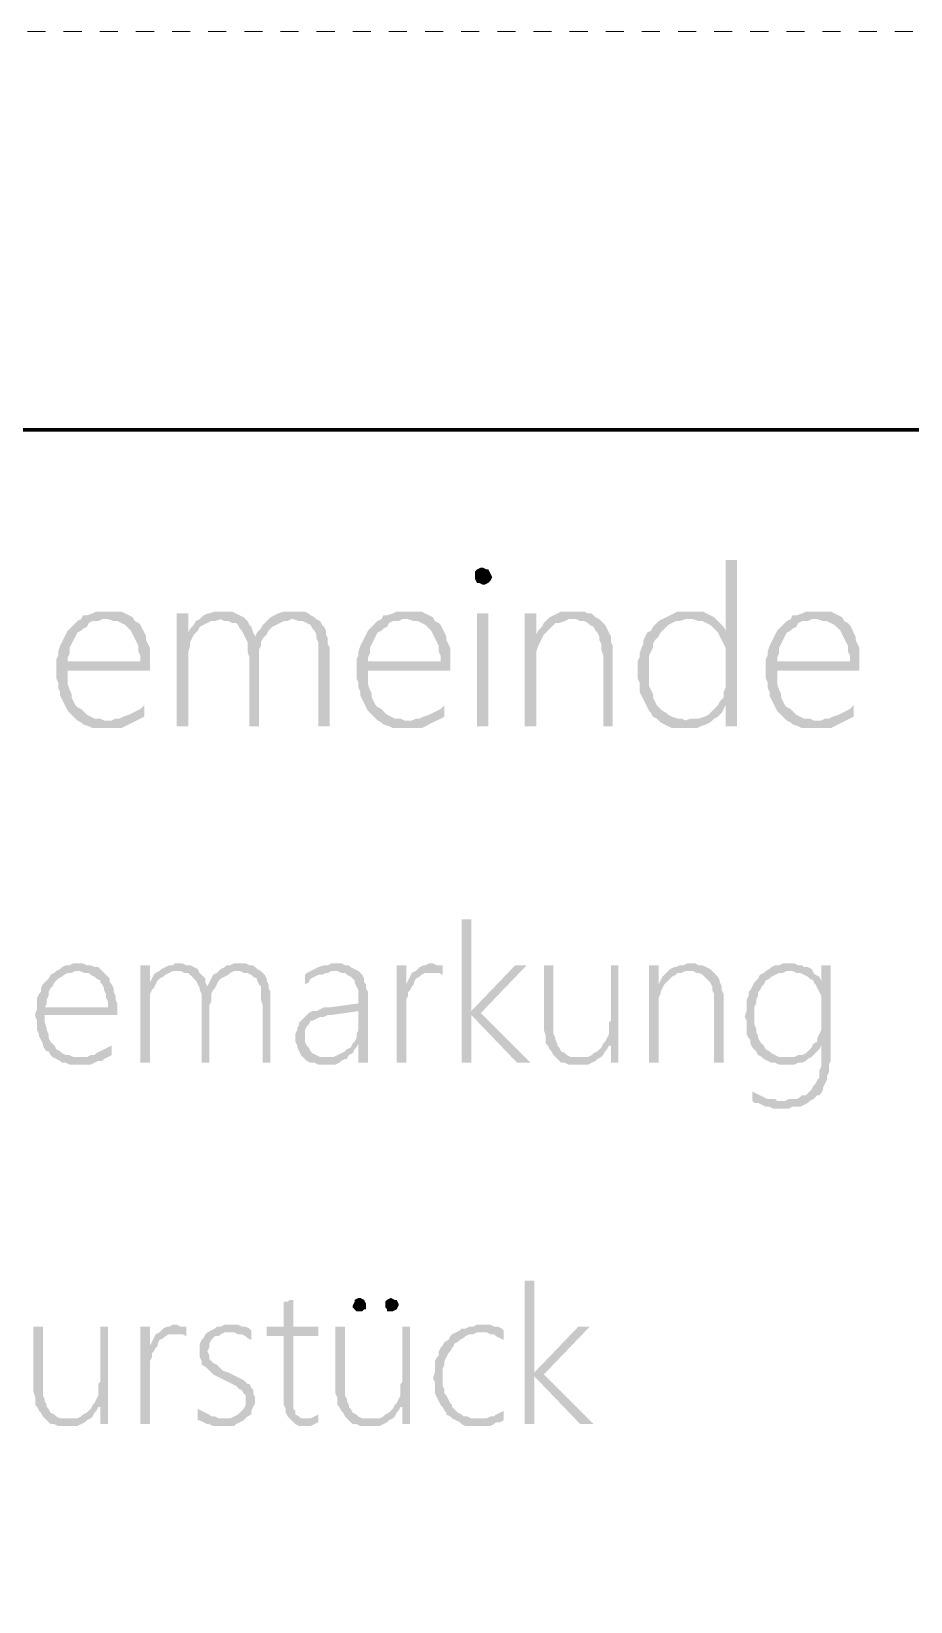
# Model space of a CAD drawing. Header units: metres. Extents: x -47 to 309, y -25 to 105.
# Drawn here: x -40.53 to -35.67, y 96.35 to 105.04 of the extents above; entities that cross this region are included whole.
import ezdxf

# ---------------------------------------------------------------- set-up
doc = ezdxf.new("R2010")
doc.units = ezdxf.units.M
doc.linetypes.add('AUSGEZOGEN', pattern=[0])
doc.linetypes.add('PUNKT2_S9', pattern=[0.001, 0, -0.001])
doc.layers.add('XR$1$STANDARD_1', color=7, linetype='AUSGEZOGEN', lineweight=25)

msp = doc.modelspace()

# ---------------------------------------------------------------- hatches: boundary and pattern name
at = {"layer": 'XR$1$STANDARD_1', "linetype": 'AUSGEZOGEN', "lineweight": 140, "transparency": 33554687}
h = msp.add_hatch(color=7, dxfattribs=at)
h.set_gradient(color2=(0, 0, 0), one_color=1)
h.paths.add_polyline_path([(-38.0368, 102.0722), (-38.0474, 102.0722), (-38.0686, 102.0616), (-38.0792, 102.051), (-38.0792, 102.0087), (-38.0686, 101.9875), (-38.058, 101.9875), (-38.0368, 101.9769), (-38.0263, 101.9769), (-38.0051, 101.9875), (-37.9945, 101.9981), (-37.9839, 102.0193), (-37.9945, 102.0404), (-38.0051, 102.0616), (-38.0157, 102.0616)], flags=0)
h = msp.add_hatch(color=7, dxfattribs=at)
h.set_gradient(color2=(0, 0, 0), one_color=1)
h.paths.add_polyline_path([(-36.6293, 102.1145), (-36.6928, 102.1145), (-36.6928, 101.723), (-36.7351, 101.7124), (-36.7246, 101.6912), (-36.714, 101.67), (-36.7034, 101.6489), (-36.6928, 101.6277), (-36.6928, 101.4055), (-36.7034, 101.3843), (-36.7034, 101.3526), (-36.7246, 101.3314), (-36.7351, 101.3102), (-36.6928, 101.3102), (-36.6928, 101.1938), (-36.6293, 101.1938)], flags=0)
h = msp.add_hatch(color=7, dxfattribs=at)
h.set_gradient(color2=(0, 0, 0), one_color=1)
h.paths.add_polyline_path([(-40.2593, 101.7865), (-40.2804, 101.7759), (-40.3016, 101.7547), (-40.3122, 101.7441), (-40.3228, 101.7335), (-40.3333, 101.723), (-40.3439, 101.7018), (-40.3545, 101.6806), (-40.3651, 101.6595), (-40.3757, 101.6383), (-40.3862, 101.6065), (-40.3862, 101.5854), (-40.3968, 101.5642), (-40.3968, 101.4584), (-40.3862, 101.4372), (-40.3862, 101.4055), (-40.3757, 101.3843), (-40.3757, 101.3631), (-40.3651, 101.342), (-40.3545, 101.3208), (-40.3439, 101.2996), (-40.3333, 101.2785), (-40.3228, 101.2679), (-40.3016, 101.2467), (-40.2804, 101.2256), (-40.1111, 101.2256), (-40.1323, 101.2256), (-40.1534, 101.2361), (-40.1852, 101.2361), (-40.2063, 101.2467), (-40.2275, 101.2573), (-40.2381, 101.2679), (-40.2593, 101.2891), (-40.2804, 101.2996), (-40.291, 101.3102), (-40.3016, 101.3314), (-40.3122, 101.3526), (-40.3122, 101.3737), (-40.3228, 101.3949), (-40.3333, 101.4266), (-40.3333, 101.5007), (-39.8783, 101.5007), (-39.8783, 101.543), (-40.3333, 101.5536), (-40.3333, 101.5748), (-40.3228, 101.596), (-40.3228, 101.6277), (-40.3122, 101.6489), (-40.3016, 101.67), (-40.291, 101.6912), (-40.2804, 101.7124), (-40.2593, 101.723), (-40.2487, 101.7335), (-40.2275, 101.7441), (-40.2169, 101.7653), (-40.1958, 101.7759), (-40.164, 101.7759), (-40.1428, 101.7865), (-40.1217, 101.7865)], flags=0)
h = msp.add_hatch(color=7, dxfattribs=at)
h.set_gradient(color2=(0, 0, 0), one_color=1)
h.paths.add_polyline_path([(-40.1111, 101.8288), (-40.1746, 101.8288), (-40.1958, 101.8182), (-40.2275, 101.8076), (-40.2487, 101.8076), (-40.2593, 101.7865), (-40.1111, 101.7865), (-40.0793, 101.7759), (-40.0582, 101.7759), (-40.037, 101.7653), (-40.0158, 101.7547), (-40.0053, 101.7441), (-39.9841, 101.723), (-39.9735, 101.7018), (-39.9629, 101.6806), (-39.9523, 101.6595), (-39.9418, 101.6383), (-39.9418, 101.6065), (-39.9312, 101.5854), (-39.9312, 101.5536), (-40.3333, 101.5536), (-39.8783, 101.543), (-39.8783, 101.6277), (-39.8889, 101.6489), (-39.8994, 101.67), (-39.8994, 101.6912), (-39.91, 101.7124), (-39.9206, 101.7335), (-39.9312, 101.7547), (-39.9418, 101.7653), (-39.9629, 101.7759), (-39.9735, 101.797), (-39.9947, 101.8076), (-40.0158, 101.8182), (-40.037, 101.8288), (-40.0899, 101.8288)], flags=0)
h = msp.add_hatch(color=7, dxfattribs=at)
h.set_gradient(color2=(0, 0, 0), one_color=1)
h.paths.add_polyline_path([(-39.6666, 101.8182), (-39.7301, 101.8182), (-39.7301, 101.1938), (-39.6666, 101.1938), (-39.6666, 101.6065), (-39.656, 101.6383), (-39.656, 101.6595), (-39.6454, 101.6806), (-39.6349, 101.7018), (-39.6666, 101.7124)], flags=0)
h = msp.add_hatch(color=7, dxfattribs=at)
h.set_gradient(color2=(0, 0, 0), one_color=1)
h.paths.add_polyline_path([(-39.6031, 101.7865), (-39.6243, 101.7759), (-39.6349, 101.7547), (-39.656, 101.7335), (-39.6666, 101.7124), (-39.6349, 101.7018), (-39.6137, 101.723), (-39.6031, 101.7441), (-39.5819, 101.7547), (-39.5608, 101.7653), (-39.5396, 101.7759), (-39.5185, 101.7759), (-39.4867, 101.7865)], flags=0)
h = msp.add_hatch(color=7, dxfattribs=at)
h.set_gradient(color2=(0, 0, 0), one_color=1)
h.paths.add_polyline_path([(-39.4761, 101.8288), (-39.5185, 101.8288), (-39.5502, 101.8182), (-39.5608, 101.8182), (-39.5819, 101.8076), (-39.6031, 101.7865), (-39.4867, 101.7865), (-39.4655, 101.7759), (-39.4444, 101.7759), (-39.4232, 101.7653), (-39.402, 101.7653), (-39.3915, 101.7547), (-39.3809, 101.7335), (-39.3703, 101.723), (-39.3597, 101.7018), (-39.3491, 101.6806), (-39.2962, 101.6912), (-39.3068, 101.7124), (-39.3174, 101.7441), (-39.328, 101.7547), (-39.3385, 101.7759), (-39.3597, 101.797), (-39.3809, 101.8076), (-39.402, 101.8182), (-39.4232, 101.8288), (-39.455, 101.8288)], flags=0)
h = msp.add_hatch(color=7, dxfattribs=at)
h.set_gradient(color2=(0, 0, 0), one_color=1)
h.paths.add_polyline_path([(-39.0951, 101.8288), (-39.1375, 101.8288), (-39.1692, 101.8182), (-39.1904, 101.8076), (-39.2115, 101.797), (-39.2221, 101.7865), (-39.2327, 101.7759), (-39.2539, 101.7547), (-39.2645, 101.7335), (-39.2856, 101.7124), (-39.2962, 101.6912), (-39.3491, 101.6806), (-39.3385, 101.6595), (-39.3385, 101.6065), (-39.328, 101.5748), (-39.328, 101.1938), (-39.275, 101.1938), (-39.275, 101.6171), (-39.2645, 101.6383), (-39.2645, 101.6595), (-39.2539, 101.6806), (-39.2327, 101.7018), (-39.2221, 101.723), (-39.201, 101.7441), (-39.1798, 101.7547), (-39.1586, 101.7653), (-39.1375, 101.7759), (-39.1163, 101.7759), (-39.0951, 101.7865), (-38.9576, 101.7865), (-38.9681, 101.797), (-38.9893, 101.8076), (-38.9999, 101.8182), (-39.0211, 101.8288), (-39.0634, 101.8288)], flags=0)
h = msp.add_hatch(color=7, dxfattribs=at)
h.set_gradient(color2=(0, 0, 0), one_color=1)
h.paths.add_polyline_path([(-38.9576, 101.7865), (-39.0951, 101.7865), (-39.0846, 101.7865), (-39.0528, 101.7759), (-39.0316, 101.7759), (-39.0105, 101.7653), (-38.9893, 101.7547), (-38.9787, 101.7335), (-38.9681, 101.723), (-38.9576, 101.7018), (-38.9576, 101.6806), (-38.947, 101.6595), (-38.947, 101.1938), (-38.8835, 101.1938), (-38.8835, 101.6277), (-38.8941, 101.6489), (-38.8941, 101.6806), (-38.9046, 101.7018), (-38.9046, 101.723), (-38.9152, 101.7441), (-38.9258, 101.7547), (-38.9364, 101.7759)], flags=0)
h = msp.add_hatch(color=7, dxfattribs=at)
h.set_gradient(color2=(0, 0, 0), one_color=1)
h.paths.add_polyline_path([(-38.5977, 101.7865), (-38.6189, 101.7759), (-38.6401, 101.7547), (-38.6507, 101.7441), (-38.6612, 101.7335), (-38.6718, 101.723), (-38.6824, 101.7018), (-38.693, 101.6806), (-38.7036, 101.6595), (-38.7141, 101.6383), (-38.7247, 101.6065), (-38.7247, 101.5854), (-38.7353, 101.5642), (-38.7353, 101.4584), (-38.7247, 101.4372), (-38.7247, 101.4055), (-38.7141, 101.3843), (-38.7141, 101.3631), (-38.7036, 101.342), (-38.693, 101.3208), (-38.6824, 101.2996), (-38.6718, 101.2785), (-38.6612, 101.2679), (-38.6401, 101.2467), (-38.6189, 101.2256), (-38.4496, 101.2256), (-38.4707, 101.2256), (-38.4919, 101.2361), (-38.5237, 101.2361), (-38.5448, 101.2467), (-38.566, 101.2573), (-38.5766, 101.2679), (-38.5977, 101.2891), (-38.6189, 101.2996), (-38.6295, 101.3102), (-38.6401, 101.3314), (-38.6507, 101.3526), (-38.6507, 101.3737), (-38.6612, 101.3949), (-38.6718, 101.4266), (-38.6718, 101.5007), (-38.2168, 101.5007), (-38.2168, 101.543), (-38.6718, 101.5536), (-38.6718, 101.5748), (-38.6612, 101.596), (-38.6612, 101.6277), (-38.6507, 101.6489), (-38.6401, 101.67), (-38.6295, 101.6912), (-38.6189, 101.7124), (-38.5977, 101.723), (-38.5872, 101.7335), (-38.566, 101.7441), (-38.5554, 101.7653), (-38.5342, 101.7759), (-38.5025, 101.7759), (-38.4813, 101.7865), (-38.4602, 101.7865)], flags=0)
h = msp.add_hatch(color=7, dxfattribs=at)
h.set_gradient(color2=(0, 0, 0), one_color=1)
h.paths.add_polyline_path([(-38.4496, 101.8288), (-38.5131, 101.8288), (-38.5342, 101.8182), (-38.566, 101.8076), (-38.5872, 101.8076), (-38.5977, 101.7865), (-38.4496, 101.7865), (-38.4178, 101.7759), (-38.3967, 101.7759), (-38.3755, 101.7653), (-38.3543, 101.7547), (-38.3437, 101.7441), (-38.3226, 101.723), (-38.312, 101.7018), (-38.3014, 101.6806), (-38.2908, 101.6595), (-38.2802, 101.6383), (-38.2802, 101.6065), (-38.2697, 101.5854), (-38.2697, 101.5536), (-38.6718, 101.5536), (-38.2168, 101.543), (-38.2168, 101.6277), (-38.2273, 101.6489), (-38.2379, 101.67), (-38.2379, 101.6912), (-38.2485, 101.7124), (-38.2591, 101.7335), (-38.2697, 101.7547), (-38.2802, 101.7653), (-38.3014, 101.7759), (-38.312, 101.797), (-38.3332, 101.8076), (-38.3543, 101.8182), (-38.3755, 101.8288), (-38.4284, 101.8288)], flags=0)
h = msp.add_hatch(color=7, dxfattribs=at)
h.set_gradient(color2=(0, 0, 0), one_color=1)
h.paths.add_polyline_path([(-38.0686, 101.1938), (-38.0051, 101.1938), (-38.0051, 101.8182), (-38.0686, 101.8182)], flags=0)
h = msp.add_hatch(color=7, dxfattribs=at)
h.set_gradient(color2=(0, 0, 0), one_color=1)
h.paths.add_polyline_path([(-37.7405, 101.8182), (-37.804, 101.8182), (-37.804, 101.1938), (-37.7405, 101.1938), (-37.7405, 101.6065), (-37.7299, 101.6383), (-37.7194, 101.6595), (-37.7088, 101.6806), (-37.6982, 101.7018), (-37.7405, 101.7018)], flags=0)
h = msp.add_hatch(color=7, dxfattribs=at)
h.set_gradient(color2=(0, 0, 0), one_color=1)
h.paths.add_polyline_path([(-37.5289, 101.8288), (-37.6029, 101.8288), (-37.6241, 101.8182), (-37.6453, 101.8076), (-37.6664, 101.797), (-37.677, 101.7865), (-37.6982, 101.7653), (-37.7088, 101.7441), (-37.7299, 101.723), (-37.7405, 101.7018), (-37.6982, 101.7018), (-37.6876, 101.7124), (-37.6664, 101.7335), (-37.6559, 101.7441), (-37.6347, 101.7653), (-37.6135, 101.7653), (-37.5818, 101.7759), (-37.5606, 101.7865), (-37.3913, 101.7865), (-37.4124, 101.797), (-37.4336, 101.8182), (-37.4548, 101.8182), (-37.4759, 101.8288), (-37.4971, 101.8288)], flags=0)
h = msp.add_hatch(color=7, dxfattribs=at)
h.set_gradient(color2=(0, 0, 0), one_color=1)
h.paths.add_polyline_path([(-37.3913, 101.7865), (-37.5394, 101.7865), (-37.5183, 101.7865), (-37.4971, 101.7759), (-37.4759, 101.7759), (-37.4548, 101.7653), (-37.4442, 101.7547), (-37.423, 101.7441), (-37.4124, 101.723), (-37.4019, 101.7124), (-37.3913, 101.6912), (-37.3913, 101.67), (-37.3807, 101.6489), (-37.3807, 101.6171), (-37.3701, 101.5854), (-37.3701, 101.1938), (-37.3172, 101.1938), (-37.3172, 101.6383), (-37.3278, 101.6595), (-37.3278, 101.6912), (-37.3384, 101.7124), (-37.349, 101.7335), (-37.3595, 101.7547), (-37.3701, 101.7653), (-37.3807, 101.7759)], flags=0)
h = msp.add_hatch(color=7, dxfattribs=at)
h.set_gradient(color2=(0, 0, 0), one_color=1)
h.paths.add_polyline_path([(-37.042, 101.7865), (-37.0632, 101.7759), (-37.0844, 101.7547), (-37.095, 101.7441), (-37.1055, 101.723), (-37.1267, 101.7124), (-37.1373, 101.6912), (-37.1479, 101.67), (-37.1479, 101.6489), (-37.1585, 101.6277), (-37.169, 101.596), (-37.169, 101.5748), (-37.1796, 101.5536), (-37.1796, 101.4584), (-37.169, 101.4372), (-37.169, 101.3843), (-37.1585, 101.3631), (-37.1479, 101.342), (-37.1373, 101.3208), (-37.1267, 101.2996), (-37.1161, 101.2785), (-37.1055, 101.2679), (-37.095, 101.2467), (-37.0738, 101.2361), (-37.0526, 101.215), (-36.9151, 101.2256), (-36.9362, 101.2361), (-36.9574, 101.2361), (-36.9891, 101.2467), (-37.0103, 101.2573), (-37.0209, 101.2679), (-37.042, 101.2785), (-37.0632, 101.2996), (-37.0738, 101.3102), (-37.0844, 101.3314), (-37.095, 101.3526), (-37.095, 101.3737), (-37.1055, 101.3949), (-37.1161, 101.4161), (-37.1161, 101.5854), (-37.1055, 101.6065), (-37.095, 101.6277), (-37.095, 101.6489), (-37.0844, 101.67), (-37.0632, 101.6912), (-37.0526, 101.7124), (-37.042, 101.723), (-37.0315, 101.7335), (-37.0103, 101.7547), (-36.9891, 101.7653), (-36.968, 101.7759), (-36.9468, 101.7759), (-36.9151, 101.7865), (-36.8939, 101.7865)], flags=0)
h = msp.add_hatch(color=7, dxfattribs=at)
h.set_gradient(color2=(0, 0, 0), one_color=1)
h.paths.add_polyline_path([(-36.8939, 101.8288), (-36.9574, 101.8288), (-36.9785, 101.8182), (-36.9997, 101.8076), (-37.0209, 101.797), (-37.042, 101.7865), (-36.8727, 101.7865), (-36.841, 101.7759), (-36.8198, 101.7759), (-36.7986, 101.7653), (-36.7775, 101.7547), (-36.7563, 101.7335), (-36.7457, 101.723), (-36.7351, 101.7124), (-36.6928, 101.723), (-36.7034, 101.7441), (-36.7246, 101.7653), (-36.7351, 101.7759), (-36.7563, 101.797), (-36.7775, 101.8076), (-36.7986, 101.8182), (-36.8198, 101.8288), (-36.8621, 101.8288)], flags=0)
h = msp.add_hatch(color=7, dxfattribs=at)
h.set_gradient(color2=(0, 0, 0), one_color=1)
h.paths.add_polyline_path([(-36.333, 101.7865), (-36.3542, 101.7759), (-36.3753, 101.7547), (-36.3859, 101.7441), (-36.3965, 101.7335), (-36.4071, 101.723), (-36.4177, 101.7018), (-36.4282, 101.6806), (-36.4388, 101.6595), (-36.4494, 101.6383), (-36.46, 101.6065), (-36.46, 101.5854), (-36.4706, 101.5642), (-36.4706, 101.4584), (-36.46, 101.4372), (-36.46, 101.4055), (-36.4494, 101.3843), (-36.4494, 101.3631), (-36.4388, 101.342), (-36.4282, 101.3208), (-36.4177, 101.2996), (-36.4071, 101.2785), (-36.3965, 101.2679), (-36.3753, 101.2467), (-36.3542, 101.2256), (-36.1848, 101.2256), (-36.206, 101.2256), (-36.2272, 101.2361), (-36.2589, 101.2361), (-36.2801, 101.2467), (-36.3012, 101.2573), (-36.3118, 101.2679), (-36.333, 101.2891), (-36.3542, 101.2996), (-36.3647, 101.3102), (-36.3753, 101.3314), (-36.3859, 101.3526), (-36.3859, 101.3737), (-36.3965, 101.3949), (-36.4071, 101.4266), (-36.4071, 101.5007), (-35.952, 101.5007), (-35.952, 101.543), (-36.4071, 101.5536), (-36.4071, 101.5748), (-36.3965, 101.596), (-36.3965, 101.6277), (-36.3859, 101.6489), (-36.3753, 101.67), (-36.3647, 101.6912), (-36.3542, 101.7124), (-36.333, 101.723), (-36.3224, 101.7335), (-36.3012, 101.7441), (-36.2907, 101.7653), (-36.2695, 101.7759), (-36.2377, 101.7759), (-36.2166, 101.7865), (-36.1954, 101.7865)], flags=0)
h = msp.add_hatch(color=7, dxfattribs=at)
h.set_gradient(color2=(0, 0, 0), one_color=1)
h.paths.add_polyline_path([(-36.1848, 101.8288), (-36.2483, 101.8288), (-36.2695, 101.8182), (-36.3012, 101.8076), (-36.3224, 101.8076), (-36.333, 101.7865), (-36.1848, 101.7865), (-36.1531, 101.7759), (-36.1319, 101.7759), (-36.1107, 101.7653), (-36.0896, 101.7547), (-36.079, 101.7441), (-36.0578, 101.723), (-36.0473, 101.7018), (-36.0367, 101.6806), (-36.0261, 101.6595), (-36.0155, 101.6383), (-36.0155, 101.6065), (-36.0049, 101.5854), (-36.0049, 101.5536), (-36.4071, 101.5536), (-35.952, 101.543), (-35.952, 101.6277), (-35.9626, 101.6489), (-35.9732, 101.67), (-35.9732, 101.6912), (-35.9838, 101.7124), (-35.9943, 101.7335), (-36.0049, 101.7547), (-36.0155, 101.7653), (-36.0367, 101.7759), (-36.0473, 101.797), (-36.0684, 101.8076), (-36.0896, 101.8182), (-36.1107, 101.8288), (-36.1637, 101.8288)], flags=0)
h = msp.add_hatch(color=7, dxfattribs=at)
h.set_gradient(color2=(0, 0, 0), one_color=1)
h.paths.add_polyline_path([(-39.91, 101.3102), (-39.9312, 101.2891), (-39.9523, 101.2785), (-39.9735, 101.2679), (-39.9947, 101.2573), (-40.0264, 101.2467), (-40.0476, 101.2361), (-40.0688, 101.2361), (-40.0899, 101.2256), (-40.2804, 101.2256), (-40.2593, 101.215), (-40.2487, 101.2044), (-40.2169, 101.1938), (-40.1958, 101.1832), (-40.037, 101.1832), (-40.0158, 101.1938), (-39.9947, 101.2044), (-39.9735, 101.215), (-39.9523, 101.2256), (-39.9312, 101.2361), (-39.91, 101.2467)], flags=0)
h = msp.add_hatch(color=7, dxfattribs=at)
h.set_gradient(color2=(0, 0, 0), one_color=1)
h.paths.add_polyline_path([(-38.2485, 101.3102), (-38.2697, 101.2891), (-38.2908, 101.2785), (-38.312, 101.2679), (-38.3332, 101.2573), (-38.3649, 101.2467), (-38.3861, 101.2361), (-38.4072, 101.2361), (-38.4284, 101.2256), (-38.6189, 101.2256), (-38.5977, 101.215), (-38.5872, 101.2044), (-38.5554, 101.1938), (-38.5342, 101.1832), (-38.3755, 101.1832), (-38.3543, 101.1938), (-38.3332, 101.2044), (-38.312, 101.215), (-38.2908, 101.2256), (-38.2697, 101.2361), (-38.2485, 101.2467)], flags=0)
h = msp.add_hatch(color=7, dxfattribs=at)
h.set_gradient(color2=(0, 0, 0), one_color=1)
h.paths.add_polyline_path([(-36.7351, 101.3102), (-36.7457, 101.2996), (-36.7563, 101.2891), (-36.7775, 101.2679), (-36.7881, 101.2573), (-36.8092, 101.2467), (-36.841, 101.2361), (-36.8833, 101.2361), (-36.9151, 101.2256), (-37.0526, 101.215), (-37.0315, 101.2044), (-37.0103, 101.1938), (-36.9891, 101.1832), (-36.8516, 101.1832), (-36.8304, 101.1938), (-36.7986, 101.2044), (-36.7775, 101.215), (-36.7563, 101.2361), (-36.7351, 101.2467), (-36.714, 101.2679), (-36.7034, 101.2891), (-36.6928, 101.3102)], flags=0)
h = msp.add_hatch(color=7, dxfattribs=at)
h.set_gradient(color2=(0, 0, 0), one_color=1)
h.paths.add_polyline_path([(-35.9838, 101.3102), (-36.0049, 101.2891), (-36.0261, 101.2785), (-36.0473, 101.2679), (-36.0684, 101.2573), (-36.1002, 101.2467), (-36.1213, 101.2361), (-36.1425, 101.2361), (-36.1637, 101.2256), (-36.3542, 101.2256), (-36.333, 101.215), (-36.3224, 101.2044), (-36.2907, 101.1938), (-36.2695, 101.1832), (-36.1107, 101.1832), (-36.0896, 101.1938), (-36.0684, 101.2044), (-36.0473, 101.215), (-36.0261, 101.2256), (-36.0049, 101.2361), (-35.9838, 101.2467)], flags=0)
h = msp.add_hatch(color=7, dxfattribs=at)
h.set_gradient(color2=(0, 0, 0), one_color=1)
h.paths.add_polyline_path([(-38.1003, 100.1249), (-38.1533, 100.1249), (-38.1533, 99.3312), (-38.1003, 99.3312), (-38.1003, 99.5958), (-38.0474, 99.6064), (-38.1003, 99.617)], flags=0)
h = msp.add_hatch(color=7, dxfattribs=at)
h.set_gradient(color2=(0, 0, 0), one_color=1)
h.paths.add_polyline_path([(-40.2698, 99.8815), (-40.3016, 99.8815), (-40.3228, 99.8709), (-40.3439, 99.8709), (-40.3651, 99.8604), (-40.3757, 99.8498), (-40.3968, 99.8392), (-40.2698, 99.8392), (-40.2381, 99.8286), (-40.2169, 99.8286), (-40.2063, 99.818), (-40.1852, 99.8075), (-40.1746, 99.7969), (-40.1534, 99.7863), (-40.1534, 99.7757), (-40.1428, 99.7651), (-40.1323, 99.744), (-40.1323, 99.7334), (-40.1217, 99.7122), (-40.1217, 99.691), (-40.1111, 99.6699), (-40.1111, 99.6381), (-40.4603, 99.6381), (-40.0582, 99.6381), (-40.0582, 99.6593), (-40.0688, 99.6805), (-40.0688, 99.7016), (-40.0793, 99.7228), (-40.0793, 99.744), (-40.0899, 99.7651), (-40.1005, 99.7757), (-40.1005, 99.7969), (-40.1111, 99.8075), (-40.1217, 99.818), (-40.1323, 99.8286), (-40.1534, 99.8498), (-40.164, 99.8604), (-40.1852, 99.8604), (-40.2063, 99.8709), (-40.2275, 99.8709), (-40.2487, 99.8815)], flags=0)
h = msp.add_hatch(color=7, dxfattribs=at)
h.set_gradient(color2=(0, 0, 0), one_color=1)
h.paths.add_polyline_path([(-39.8783, 99.8709), (-39.9312, 99.8709), (-39.9312, 99.3312), (-39.8783, 99.3312), (-39.8783, 99.7122), (-39.8677, 99.7334), (-39.8571, 99.744), (-39.8465, 99.7651), (-39.8783, 99.7757)], flags=0)
h = msp.add_hatch(color=7, dxfattribs=at)
h.set_gradient(color2=(0, 0, 0), one_color=1)
h.paths.add_polyline_path([(-39.7195, 99.8815), (-39.7407, 99.8815), (-39.7513, 99.8709), (-39.7724, 99.8709), (-39.7936, 99.8604), (-39.8148, 99.8498), (-39.8254, 99.8392), (-39.7089, 99.8392), (-39.6878, 99.8286), (-39.6666, 99.8286), (-39.656, 99.818), (-39.6454, 99.8075), (-39.6349, 99.7969), (-39.6243, 99.7863), (-39.6137, 99.7651), (-39.6031, 99.744), (-39.5608, 99.7545), (-39.5714, 99.7757), (-39.5714, 99.7969), (-39.5925, 99.818), (-39.6031, 99.8286), (-39.6137, 99.8498), (-39.6349, 99.8604), (-39.656, 99.8709), (-39.6772, 99.8709), (-39.6984, 99.8815)], flags=0)
h = msp.add_hatch(color=7, dxfattribs=at)
h.set_gradient(color2=(0, 0, 0), one_color=1)
h.paths.add_polyline_path([(-39.3915, 99.8815), (-39.4126, 99.8815), (-39.4338, 99.8709), (-39.455, 99.8709), (-39.4655, 99.8604), (-39.4867, 99.8498), (-39.4973, 99.8392), (-39.5079, 99.8286), (-39.529, 99.818), (-39.5396, 99.7969), (-39.5502, 99.7757), (-39.5608, 99.7545), (-39.6031, 99.744), (-39.6031, 99.7334), (-39.5925, 99.7122), (-39.5925, 99.3312), (-39.5502, 99.3312), (-39.5502, 99.6487), (-39.5396, 99.6699), (-39.5396, 99.7122), (-39.529, 99.7334), (-39.5185, 99.744), (-39.5079, 99.7651), (-39.4973, 99.7863), (-39.4867, 99.7969), (-39.4655, 99.8075), (-39.4444, 99.818), (-39.4338, 99.8286), (-39.4126, 99.8392), (-39.2645, 99.8392), (-39.2856, 99.8498), (-39.2962, 99.8604), (-39.3068, 99.8709), (-39.328, 99.8709), (-39.3491, 99.8815), (-39.3703, 99.8815)], flags=0)
h = msp.add_hatch(color=7, dxfattribs=at)
h.set_gradient(color2=(0, 0, 0), one_color=1)
h.paths.add_polyline_path([(-38.8411, 99.8815), (-38.8729, 99.8815), (-38.8941, 99.8709), (-38.9152, 99.8709), (-38.947, 99.8604), (-38.9681, 99.8498), (-38.9893, 99.8392), (-39.0105, 99.8286), (-39.0211, 99.818), (-39.0211, 99.7651), (-38.9999, 99.7757), (-38.9893, 99.7969), (-38.9681, 99.8075), (-38.947, 99.818), (-38.9258, 99.818), (-38.9046, 99.8286), (-38.8941, 99.8286), (-38.8729, 99.8392), (-38.7247, 99.8392), (-38.7459, 99.8498), (-38.7671, 99.8604), (-38.7776, 99.8709), (-38.7988, 99.8709), (-38.82, 99.8815)], flags=0)
h = msp.add_hatch(color=7, dxfattribs=at)
h.set_gradient(color2=(0, 0, 0), one_color=1)
h.paths.add_polyline_path([(-38.4602, 99.8709), (-38.5131, 99.8709), (-38.5131, 99.3312), (-38.4602, 99.3312), (-38.4602, 99.6805), (-38.4496, 99.7016), (-38.4496, 99.7228), (-38.439, 99.7334), (-38.4602, 99.744)], flags=0)
h = msp.add_hatch(color=7, dxfattribs=at)
h.set_gradient(color2=(0, 0, 0), one_color=1)
h.paths.add_polyline_path([(-38.312, 99.8815), (-38.3332, 99.8815), (-38.3543, 99.8709), (-38.3649, 99.8709), (-38.3861, 99.8604), (-38.4072, 99.8392), (-38.312, 99.8286), (-38.2802, 99.8286), (-38.2591, 99.818), (-38.2591, 99.8709), (-38.2908, 99.8709)], flags=0)
h = msp.add_hatch(color=7, dxfattribs=at)
h.set_gradient(color2=(0, 0, 0), one_color=1)
h.paths.add_polyline_path([(-37.7934, 99.8709), (-37.8569, 99.8709), (-38.1003, 99.617), (-38.0474, 99.6064)], flags=0)
h = msp.add_hatch(color=7, dxfattribs=at)
h.set_gradient(color2=(0, 0, 0), one_color=1)
h.paths.add_polyline_path([(-37.6453, 99.8709), (-37.6982, 99.8709), (-37.6982, 99.5111), (-37.6876, 99.4794), (-37.6876, 99.437), (-37.677, 99.4265), (-37.6664, 99.4053), (-37.6559, 99.3947), (-37.6453, 99.3736), (-37.6347, 99.363), (-37.6241, 99.3524), (-37.6135, 99.3418), (-37.6029, 99.3312), (-37.5818, 99.3312), (-37.5606, 99.3206), (-37.4548, 99.3206), (-37.4336, 99.3312), (-37.4124, 99.3418), (-37.4019, 99.3524), (-37.3807, 99.363), (-37.55, 99.363), (-37.5712, 99.3736), (-37.5818, 99.3841), (-37.6029, 99.3947), (-37.6135, 99.4159), (-37.6241, 99.4265), (-37.6241, 99.437), (-37.6347, 99.4582), (-37.6347, 99.4688), (-37.6453, 99.49), (-37.6453, 99.564)], flags=0)
h = msp.add_hatch(color=7, dxfattribs=at)
h.set_gradient(color2=(0, 0, 0), one_color=1)
h.paths.add_polyline_path([(-37.2855, 99.8709), (-37.3278, 99.8709), (-37.3278, 99.564), (-37.3384, 99.5535), (-37.3384, 99.49), (-37.349, 99.4688), (-37.3595, 99.4476), (-37.3701, 99.437), (-37.3278, 99.4265), (-37.3278, 99.3312), (-37.2855, 99.3312)], flags=0)
h = msp.add_hatch(color=7, dxfattribs=at)
h.set_gradient(color2=(0, 0, 0), one_color=1)
h.paths.add_polyline_path([(-37.0632, 99.8709), (-37.1161, 99.8709), (-37.1161, 99.3312), (-37.0632, 99.3312), (-37.0632, 99.691), (-37.0526, 99.7122), (-37.0526, 99.7228), (-37.042, 99.744), (-37.0315, 99.7651), (-37.0632, 99.7651)], flags=0)
h = msp.add_hatch(color=7, dxfattribs=at)
h.set_gradient(color2=(0, 0, 0), one_color=1)
h.paths.add_polyline_path([(-36.8833, 99.8815), (-36.9045, 99.8815), (-36.9256, 99.8709), (-36.9468, 99.8709), (-36.968, 99.8604), (-36.9785, 99.8604), (-36.9997, 99.8498), (-37.0103, 99.8392), (-37.0315, 99.818), (-37.042, 99.8075), (-37.0526, 99.7863), (-37.0632, 99.7651), (-37.0315, 99.7651), (-37.0209, 99.7757), (-36.9997, 99.7969), (-36.9891, 99.8075), (-36.968, 99.818), (-36.9574, 99.8286), (-36.9362, 99.8286), (-36.9151, 99.8392), (-36.7669, 99.8392), (-36.7775, 99.8498), (-36.7986, 99.8604), (-36.8198, 99.8709), (-36.841, 99.8709), (-36.8621, 99.8815)], flags=0)
h = msp.add_hatch(color=7, dxfattribs=at)
h.set_gradient(color2=(0, 0, 0), one_color=1)
h.paths.add_polyline_path([(-36.1107, 99.8709), (-36.1637, 99.8709), (-36.1637, 99.7863), (-36.206, 99.7757), (-36.1954, 99.7651), (-36.1848, 99.744), (-36.1742, 99.7228), (-36.1637, 99.7016), (-36.1637, 99.5111), (-36.1742, 99.49), (-36.1848, 99.4688), (-36.1848, 99.4476), (-36.206, 99.437), (-36.1637, 99.4265), (-36.1637, 99.3101), (-36.1742, 99.2889), (-36.1742, 99.2466), (-36.1848, 99.236), (-36.1954, 99.2148), (-36.206, 99.2042), (-36.2166, 99.1831), (-36.2272, 99.1725), (-36.2377, 99.1619), (-36.2483, 99.1513), (-36.2695, 99.1513), (-36.2801, 99.1407), (-36.3012, 99.1301), (-36.3436, 99.1301), (-36.3647, 99.1196), (-36.5446, 99.1196), (-36.5341, 99.109), (-36.5129, 99.109), (-36.4917, 99.0984), (-36.4706, 99.0878), (-36.4494, 99.0878), (-36.4282, 99.0772), (-36.3436, 99.0772), (-36.3224, 99.0878), (-36.2801, 99.0878), (-36.2589, 99.0984), (-36.2377, 99.109), (-36.2272, 99.1196), (-36.206, 99.1301), (-36.1954, 99.1407), (-36.1848, 99.1513), (-36.1742, 99.1513), (-36.1637, 99.1619), (-36.1531, 99.1831), (-36.1531, 99.1936), (-36.1425, 99.2148), (-36.1319, 99.236), (-36.1319, 99.2571), (-36.1213, 99.2783), (-36.1213, 99.3206), (-36.1107, 99.3418), (-36.1107, 99.3736)], flags=0)
h = msp.add_hatch(color=7, dxfattribs=at)
h.set_gradient(color2=(0, 0, 0), one_color=1)
h.paths.add_polyline_path([(-36.333, 99.8815), (-36.3753, 99.8815), (-36.3965, 99.8709), (-36.4177, 99.8709), (-36.4388, 99.8604), (-36.4494, 99.8498), (-36.4706, 99.8392), (-36.3224, 99.8392), (-36.3012, 99.8286), (-36.2801, 99.8286), (-36.2589, 99.818), (-36.2377, 99.8075), (-36.2272, 99.7969), (-36.206, 99.7863), (-36.206, 99.7757), (-36.1637, 99.7863), (-36.1742, 99.8075), (-36.1954, 99.818), (-36.206, 99.8286), (-36.2166, 99.8498), (-36.2377, 99.8604), (-36.2589, 99.8604), (-36.2695, 99.8709), (-36.2907, 99.8709), (-36.3118, 99.8815)], flags=0)
h = msp.add_hatch(color=7, dxfattribs=at)
h.set_gradient(color2=(0, 0, 0), one_color=1)
h.paths.add_polyline_path([(-40.3968, 99.8392), (-40.4074, 99.8286), (-40.4286, 99.818), (-40.4392, 99.7969), (-40.4603, 99.7757), (-40.4709, 99.7651), (-40.4815, 99.744), (-40.4815, 99.7228), (-40.4921, 99.7122), (-40.5027, 99.691), (-40.5027, 99.6275), (-40.5132, 99.6064), (-40.5132, 99.5852), (-40.5027, 99.564), (-40.5027, 99.5111), (-40.4921, 99.49), (-40.4921, 99.4794), (-40.4815, 99.4582), (-40.4709, 99.437), (-40.4709, 99.4265), (-40.4603, 99.4053), (-40.4497, 99.3947), (-40.4392, 99.3947), (-40.4286, 99.3736), (-40.418, 99.363), (-40.2698, 99.363), (-40.3016, 99.363), (-40.3228, 99.3736), (-40.3439, 99.3736), (-40.3651, 99.3841), (-40.3757, 99.3947), (-40.3968, 99.4053), (-40.4074, 99.4265), (-40.418, 99.437), (-40.4286, 99.4476), (-40.4392, 99.4688), (-40.4392, 99.49), (-40.4497, 99.5111), (-40.4497, 99.5217), (-40.4603, 99.5535), (-40.4603, 99.5958), (-40.0582, 99.5958), (-40.0582, 99.6381), (-40.4603, 99.6381), (-40.4497, 99.6593), (-40.4497, 99.6805), (-40.4392, 99.7016), (-40.4392, 99.7228), (-40.4286, 99.744), (-40.418, 99.7545), (-40.4074, 99.7757), (-40.3968, 99.7863), (-40.3862, 99.7969), (-40.3651, 99.8075), (-40.3545, 99.818), (-40.3333, 99.8286), (-40.3122, 99.8286), (-40.291, 99.8392), (-40.2698, 99.8392)], flags=0)
h = msp.add_hatch(color=7, dxfattribs=at)
h.set_gradient(color2=(0, 0, 0), one_color=1)
h.paths.add_polyline_path([(-39.8254, 99.8392), (-39.8465, 99.8286), (-39.8571, 99.818), (-39.8677, 99.7969), (-39.8783, 99.7757), (-39.8465, 99.7651), (-39.8359, 99.7863), (-39.8254, 99.7969), (-39.8042, 99.8075), (-39.7936, 99.818), (-39.7724, 99.8286), (-39.7513, 99.8392), (-39.7301, 99.8392)], flags=0)
h = msp.add_hatch(color=7, dxfattribs=at)
h.set_gradient(color2=(0, 0, 0), one_color=1)
h.paths.add_polyline_path([(-39.2645, 99.8392), (-39.3915, 99.8392), (-39.3809, 99.8392), (-39.3597, 99.8286), (-39.3385, 99.8286), (-39.3174, 99.818), (-39.3068, 99.8075), (-39.2856, 99.7969), (-39.2856, 99.7863), (-39.275, 99.7651), (-39.2645, 99.7545), (-39.2645, 99.6805), (-39.2539, 99.6487), (-39.2539, 99.3312), (-39.2115, 99.3312), (-39.2115, 99.7228), (-39.2221, 99.744), (-39.2221, 99.7651), (-39.2327, 99.7863), (-39.2327, 99.7969), (-39.2433, 99.818), (-39.2539, 99.8286)], flags=0)
h = msp.add_hatch(color=7, dxfattribs=at)
h.set_gradient(color2=(0, 0, 0), one_color=1)
h.paths.add_polyline_path([(-38.7247, 99.8392), (-38.8517, 99.8392), (-38.8411, 99.8392), (-38.82, 99.8286), (-38.7988, 99.8286), (-38.7882, 99.818), (-38.7671, 99.8075), (-38.7565, 99.7969), (-38.7459, 99.7863), (-38.7459, 99.7757), (-38.7353, 99.7545), (-38.7247, 99.7334), (-38.7247, 99.6593), (-38.8835, 99.6381), (-38.9152, 99.6381), (-38.9364, 99.6275), (-38.9576, 99.617), (-38.7247, 99.617), (-38.7247, 99.5111), (-38.7353, 99.49), (-38.7353, 99.4688), (-38.7459, 99.4476), (-38.7247, 99.437), (-38.7247, 99.3312), (-38.6718, 99.3312), (-38.6718, 99.7228), (-38.6824, 99.744), (-38.6824, 99.7651), (-38.693, 99.7757), (-38.693, 99.7969), (-38.7036, 99.818), (-38.7141, 99.8286)], flags=0)
h = msp.add_hatch(color=7, dxfattribs=at)
h.set_gradient(color2=(0, 0, 0), one_color=1)
h.paths.add_polyline_path([(-38.4072, 99.8392), (-38.4284, 99.8286), (-38.439, 99.8075), (-38.4496, 99.7863), (-38.4602, 99.7651), (-38.4602, 99.744), (-38.439, 99.7334), (-38.4284, 99.7545), (-38.4178, 99.7651), (-38.4178, 99.7757), (-38.4072, 99.7969), (-38.3861, 99.8075), (-38.3755, 99.818), (-38.3543, 99.8286), (-38.312, 99.8286)], flags=0)
h = msp.add_hatch(color=7, dxfattribs=at)
h.set_gradient(color2=(0, 0, 0), one_color=1)
h.paths.add_polyline_path([(-36.7669, 99.8392), (-36.8939, 99.8392), (-36.8727, 99.8392), (-36.8516, 99.8286), (-36.841, 99.8286), (-36.8198, 99.818), (-36.8092, 99.8075), (-36.7986, 99.7969), (-36.7881, 99.7863), (-36.7775, 99.7757), (-36.7669, 99.7545), (-36.7669, 99.7334), (-36.7563, 99.7122), (-36.7563, 99.3312), (-36.7034, 99.3312), (-36.7034, 99.7122), (-36.714, 99.7334), (-36.714, 99.7545), (-36.7246, 99.7757), (-36.7246, 99.7863), (-36.7351, 99.8075), (-36.7457, 99.818), (-36.7563, 99.8286)], flags=0)
h = msp.add_hatch(color=7, dxfattribs=at)
h.set_gradient(color2=(0, 0, 0), one_color=1)
h.paths.add_polyline_path([(-36.4706, 99.8392), (-36.4812, 99.8286), (-36.5023, 99.818), (-36.5129, 99.7969), (-36.5235, 99.7863), (-36.5341, 99.7757), (-36.5446, 99.7545), (-36.5552, 99.7334), (-36.5658, 99.7228), (-36.5658, 99.7016), (-36.5764, 99.6805), (-36.5764, 99.617), (-36.587, 99.5852), (-36.5764, 99.564), (-36.5764, 99.49), (-36.5658, 99.4688), (-36.5552, 99.4582), (-36.5552, 99.437), (-36.5446, 99.4159), (-36.5341, 99.4053), (-36.5235, 99.3947), (-36.5129, 99.3736), (-36.4917, 99.363), (-36.4812, 99.3524), (-36.46, 99.3418), (-36.4388, 99.3312), (-36.4177, 99.3312), (-36.3965, 99.3206), (-36.3542, 99.3206), (-36.3118, 99.3206), (-36.2907, 99.3312), (-36.2695, 99.3312), (-36.2483, 99.3418), (-36.2377, 99.3524), (-36.3542, 99.363), (-36.3965, 99.363), (-36.4177, 99.3736), (-36.4388, 99.3841), (-36.4494, 99.3947), (-36.4706, 99.4053), (-36.4812, 99.4265), (-36.4917, 99.437), (-36.5023, 99.4476), (-36.5129, 99.4688), (-36.5129, 99.4794), (-36.5235, 99.5005), (-36.5235, 99.5217), (-36.5341, 99.5429), (-36.5341, 99.6381), (-36.5235, 99.6593), (-36.5235, 99.6805), (-36.5129, 99.7016), (-36.5129, 99.7228), (-36.5023, 99.7334), (-36.4917, 99.7545), (-36.4812, 99.7651), (-36.4706, 99.7863), (-36.4494, 99.7969), (-36.4388, 99.8075), (-36.4177, 99.818), (-36.3965, 99.8286), (-36.3753, 99.8286), (-36.3542, 99.8392), (-36.333, 99.8392)], flags=0)
h = msp.add_hatch(color=7, dxfattribs=at)
h.set_gradient(color2=(0, 0, 0), one_color=1)
h.paths.add_polyline_path([(-38.9576, 99.617), (-38.9787, 99.617), (-38.9999, 99.6064), (-39.0105, 99.5958), (-39.0211, 99.5852), (-39.0422, 99.564), (-39.0528, 99.5535), (-39.0528, 99.5429), (-39.0634, 99.5217), (-39.0634, 99.5111), (-39.074, 99.49), (-39.074, 99.4476), (-39.0634, 99.4265), (-39.0634, 99.4159), (-39.0528, 99.3947), (-39.0422, 99.3736), (-39.0316, 99.363), (-38.9046, 99.363), (-38.9364, 99.363), (-38.9576, 99.3736), (-38.9787, 99.3841), (-38.9893, 99.3947), (-38.9999, 99.4159), (-39.0105, 99.4265), (-39.0211, 99.4476), (-39.0211, 99.5111), (-39.0105, 99.5323), (-38.9999, 99.5429), (-38.9893, 99.564), (-38.9787, 99.564), (-38.9576, 99.5746), (-38.9364, 99.5852), (-38.9152, 99.5852), (-38.8941, 99.5958), (-38.8729, 99.5958), (-38.7247, 99.617)], flags=0)
h = msp.add_hatch(color=7, dxfattribs=at)
h.set_gradient(color2=(0, 0, 0), one_color=1)
h.paths.add_polyline_path([(-38.0474, 99.6064), (-38.1003, 99.5958), (-37.8463, 99.3312), (-37.7723, 99.3312)], flags=0)
h = msp.add_hatch(color=7, dxfattribs=at)
h.set_gradient(color2=(0, 0, 0), one_color=1)
h.paths.add_polyline_path([(-40.0899, 99.4265), (-40.1111, 99.4159), (-40.1323, 99.4053), (-40.1534, 99.3947), (-40.1746, 99.3841), (-40.1852, 99.3736), (-40.2063, 99.3736), (-40.2275, 99.363), (-40.418, 99.363), (-40.3968, 99.3524), (-40.3757, 99.3418), (-40.3651, 99.3312), (-40.3439, 99.3312), (-40.3228, 99.3206), (-40.2063, 99.3206), (-40.1852, 99.3312), (-40.164, 99.3418), (-40.1428, 99.3418), (-40.1323, 99.3524), (-40.1111, 99.363), (-40.0899, 99.3736)], flags=0)
h = msp.add_hatch(color=7, dxfattribs=at)
h.set_gradient(color2=(0, 0, 0), one_color=1)
h.paths.add_polyline_path([(-38.7459, 99.4476), (-38.7565, 99.437), (-38.7671, 99.4159), (-38.7882, 99.4053), (-38.7988, 99.3947), (-38.82, 99.3841), (-38.8411, 99.3736), (-38.8623, 99.363), (-39.0316, 99.363), (-39.0211, 99.3524), (-39.0105, 99.3418), (-38.9893, 99.3312), (-38.9681, 99.3312), (-38.947, 99.3206), (-38.8517, 99.3206), (-38.8306, 99.3312), (-38.82, 99.3418), (-38.7988, 99.3524), (-38.7882, 99.3524), (-38.7776, 99.3736), (-38.7565, 99.3841), (-38.7459, 99.4053), (-38.7353, 99.4159), (-38.7247, 99.437)], flags=0)
h = msp.add_hatch(color=7, dxfattribs=at)
h.set_gradient(color2=(0, 0, 0), one_color=1)
h.paths.add_polyline_path([(-37.3701, 99.437), (-37.3807, 99.4159), (-37.3913, 99.4053), (-37.4019, 99.3947), (-37.423, 99.3841), (-37.4336, 99.3736), (-37.4548, 99.363), (-37.4971, 99.363), (-37.3807, 99.363), (-37.3701, 99.3736), (-37.3595, 99.3947), (-37.349, 99.4053), (-37.3384, 99.4265), (-37.3278, 99.4265)], flags=0)
h = msp.add_hatch(color=7, dxfattribs=at)
h.set_gradient(color2=(0, 0, 0), one_color=1)
h.paths.add_polyline_path([(-36.206, 99.437), (-36.2166, 99.4159), (-36.2377, 99.3947), (-36.2483, 99.3841), (-36.2695, 99.3736), (-36.2907, 99.3736), (-36.3118, 99.363), (-36.3542, 99.363), (-36.2377, 99.3524), (-36.2166, 99.363), (-36.206, 99.3736), (-36.1848, 99.3947), (-36.1742, 99.4053), (-36.1637, 99.4265)], flags=0)
h = msp.add_hatch(color=7, dxfattribs=at)
h.set_gradient(color2=(0, 0, 0), one_color=1)
h.paths.add_polyline_path([(-36.5446, 99.1725), (-36.5446, 99.1196), (-36.3859, 99.1196), (-36.4071, 99.1196), (-36.4177, 99.1301), (-36.46, 99.1301), (-36.4812, 99.1407), (-36.5023, 99.1513), (-36.5235, 99.1619)], flags=0)
h = msp.add_hatch(color=7, dxfattribs=at)
h.set_gradient(color2=(0, 0, 0), one_color=1)
h.paths.add_polyline_path([(-37.7511, 98.1248), (-37.804, 98.1248), (-37.804, 97.331), (-37.7511, 97.331), (-37.7511, 97.5956), (-37.6982, 97.6062), (-37.7511, 97.6168)], flags=0)
h = msp.add_hatch(color=7, dxfattribs=at)
h.set_gradient(color2=(0, 0, 0), one_color=1)
h.paths.add_polyline_path([(-39.0846, 98.0189), (-39.1057, 98.0189), (-39.1163, 98.0084), (-39.1375, 98.0084), (-39.1375, 97.8708), (-39.2327, 97.8708), (-39.2327, 97.8179), (-39.1375, 97.8179), (-39.1375, 97.4369), (-39.1269, 97.4157), (-39.1269, 97.3945), (-39.1163, 97.3734), (-39.1057, 97.3628), (-39.0105, 97.3628), (-39.0422, 97.3628), (-39.0528, 97.3734), (-39.074, 97.384), (-39.074, 97.4051), (-39.0846, 97.4157), (-39.0846, 97.8179), (-38.947, 97.8179), (-38.947, 97.8708), (-39.0846, 97.8708)], flags=0)
h = msp.add_hatch(color=7, dxfattribs=at)
h.set_gradient(color2=(0, 0, 0), one_color=1)
h.paths.add_polyline_path([(-38.7141, 98.0295), (-38.7247, 98.0295), (-38.7459, 98.0189), (-38.7459, 98.0084), (-38.7565, 97.9872), (-38.7565, 97.9766), (-38.7459, 97.966), (-38.7353, 97.9554), (-38.7036, 97.9554), (-38.693, 97.966), (-38.6824, 97.966), (-38.6824, 97.9978), (-38.693, 98.0189)], flags=0)
h = msp.add_hatch(color=7, dxfattribs=at)
h.set_gradient(color2=(0, 0, 0), one_color=1)
h.paths.add_polyline_path([(-38.5448, 98.0295), (-38.566, 98.0189), (-38.5766, 98.0084), (-38.5766, 97.9766), (-38.566, 97.966), (-38.566, 97.9554), (-38.5342, 97.9554), (-38.5131, 97.966), (-38.5025, 97.9872), (-38.5025, 97.9978), (-38.5131, 98.0189), (-38.5237, 98.0189)], flags=0)
h = msp.add_hatch(color=7, dxfattribs=at)
h.set_gradient(color2=(0, 0, 0), one_color=1)
h.paths.add_polyline_path([(-40.4709, 97.8708), (-40.5238, 97.8708), (-40.5238, 97.511), (-40.5132, 97.4792), (-40.5132, 97.4369), (-40.5027, 97.4263), (-40.4921, 97.4051), (-40.4815, 97.3945), (-40.4709, 97.3734), (-40.4603, 97.3628), (-40.4497, 97.3522), (-40.4392, 97.3416), (-40.4286, 97.331), (-40.4074, 97.331), (-40.3862, 97.3205), (-40.2804, 97.3205), (-40.2593, 97.331), (-40.2381, 97.3416), (-40.2275, 97.3522), (-40.2063, 97.3628), (-40.3757, 97.3628), (-40.3968, 97.3734), (-40.4074, 97.384), (-40.4286, 97.3945), (-40.4392, 97.4157), (-40.4497, 97.4263), (-40.4497, 97.4369), (-40.4603, 97.458), (-40.4603, 97.4686), (-40.4709, 97.4898), (-40.4709, 97.5639)], flags=0)
h = msp.add_hatch(color=7, dxfattribs=at)
h.set_gradient(color2=(0, 0, 0), one_color=1)
h.paths.add_polyline_path([(-40.1111, 97.8708), (-40.1534, 97.8708), (-40.1534, 97.5639), (-40.164, 97.5533), (-40.164, 97.4898), (-40.1746, 97.4686), (-40.1852, 97.4475), (-40.1958, 97.4369), (-40.1534, 97.4263), (-40.1534, 97.331), (-40.1111, 97.331)], flags=0)
h = msp.add_hatch(color=7, dxfattribs=at)
h.set_gradient(color2=(0, 0, 0), one_color=1)
h.paths.add_polyline_path([(-39.8783, 97.8708), (-39.9312, 97.8708), (-39.9312, 97.331), (-39.8783, 97.331), (-39.8783, 97.6803), (-39.8677, 97.7014), (-39.8677, 97.7226), (-39.8571, 97.7332), (-39.8783, 97.7438)], flags=0)
h = msp.add_hatch(color=7, dxfattribs=at)
h.set_gradient(color2=(0, 0, 0), one_color=1)
h.paths.add_polyline_path([(-39.7301, 97.8814), (-39.7513, 97.8814), (-39.7724, 97.8708), (-39.783, 97.8708), (-39.8042, 97.8602), (-39.8254, 97.839), (-39.7301, 97.8284), (-39.6984, 97.8284), (-39.6772, 97.8179), (-39.6772, 97.8708), (-39.7089, 97.8708)], flags=0)
h = msp.add_hatch(color=7, dxfattribs=at)
h.set_gradient(color2=(0, 0, 0), one_color=1)
h.paths.add_polyline_path([(-39.4338, 97.8814), (-39.4655, 97.8814), (-39.4867, 97.8708), (-39.5079, 97.8708), (-39.5185, 97.8602), (-39.5396, 97.8496), (-39.5608, 97.839), (-39.4338, 97.839), (-39.4126, 97.839), (-39.3915, 97.8284), (-39.3703, 97.8284), (-39.3491, 97.8179), (-39.3385, 97.8073), (-39.3174, 97.7967), (-39.3174, 97.8496), (-39.328, 97.8602), (-39.3491, 97.8708), (-39.3703, 97.8708), (-39.3915, 97.8814), (-39.4126, 97.8814)], flags=0)
h = msp.add_hatch(color=7, dxfattribs=at)
h.set_gradient(color2=(0, 0, 0), one_color=1)
h.paths.add_polyline_path([(-38.7988, 97.8708), (-38.8517, 97.8708), (-38.8517, 97.5004), (-38.8411, 97.4792), (-38.8411, 97.4369), (-38.8306, 97.4263), (-38.82, 97.4051), (-38.8094, 97.3945), (-38.7988, 97.3734), (-38.7882, 97.3628), (-38.7776, 97.3522), (-38.7671, 97.3416), (-38.7565, 97.331), (-38.7353, 97.331), (-38.7141, 97.3205), (-38.6083, 97.3205), (-38.5872, 97.331), (-38.566, 97.3416), (-38.5554, 97.3522), (-38.5342, 97.3628), (-38.7036, 97.3628), (-38.7247, 97.3734), (-38.7353, 97.384), (-38.7565, 97.3945), (-38.7671, 97.4157), (-38.7776, 97.4263), (-38.7776, 97.4369), (-38.7882, 97.458), (-38.7882, 97.4686), (-38.7988, 97.4898), (-38.7988, 97.5639)], flags=0)
h = msp.add_hatch(color=7, dxfattribs=at)
h.set_gradient(color2=(0, 0, 0), one_color=1)
h.paths.add_polyline_path([(-38.439, 97.8708), (-38.4813, 97.8708), (-38.4813, 97.5639), (-38.4919, 97.5533), (-38.4919, 97.4898), (-38.5025, 97.4686), (-38.5131, 97.4475), (-38.5237, 97.4369), (-38.4813, 97.4263), (-38.4813, 97.331), (-38.439, 97.331)], flags=0)
h = msp.add_hatch(color=7, dxfattribs=at)
h.set_gradient(color2=(0, 0, 0), one_color=1)
h.paths.add_polyline_path([(-38.0368, 97.8814), (-38.0686, 97.8814), (-38.0898, 97.8708), (-38.1109, 97.8708), (-38.1321, 97.8602), (-38.1533, 97.8602), (-38.1638, 97.8496), (-38.185, 97.839), (-38.0157, 97.839), (-37.9945, 97.8284), (-37.9733, 97.8284), (-37.9628, 97.8179), (-37.9416, 97.8073), (-37.9204, 97.7967), (-37.9204, 97.8496), (-37.931, 97.8602), (-37.9522, 97.8708), (-37.9733, 97.8708), (-37.9945, 97.8814), (-38.0157, 97.8814)], flags=0)
h = msp.add_hatch(color=7, dxfattribs=at)
h.set_gradient(color2=(0, 0, 0), one_color=1)
h.paths.add_polyline_path([(-37.4442, 97.8708), (-37.5077, 97.8708), (-37.7511, 97.6168), (-37.6982, 97.6062)], flags=0)
h = msp.add_hatch(color=7, dxfattribs=at)
h.set_gradient(color2=(0, 0, 0), one_color=1)
h.paths.add_polyline_path([(-39.8254, 97.839), (-39.8465, 97.8284), (-39.8571, 97.8073), (-39.8677, 97.7861), (-39.8783, 97.7649), (-39.8783, 97.7438), (-39.8571, 97.7332), (-39.8465, 97.7544), (-39.8359, 97.7649), (-39.8359, 97.7755), (-39.8254, 97.7967), (-39.8042, 97.8073), (-39.7936, 97.8179), (-39.7724, 97.8284), (-39.7301, 97.8284)], flags=0)
h = msp.add_hatch(color=7, dxfattribs=at)
h.set_gradient(color2=(0, 0, 0), one_color=1)
h.paths.add_polyline_path([(-39.5608, 97.839), (-39.5714, 97.8284), (-39.5819, 97.8073), (-39.5925, 97.7967), (-39.6031, 97.7755), (-39.6031, 97.7014), (-39.5925, 97.6803), (-39.5925, 97.6591), (-39.5714, 97.6485), (-39.5608, 97.638), (-39.5502, 97.6274), (-39.529, 97.6062), (-39.5079, 97.5956), (-39.4867, 97.585), (-39.4655, 97.5745), (-39.4444, 97.5639), (-39.4232, 97.5533), (-39.402, 97.5427), (-39.3915, 97.5321), (-39.3809, 97.5215), (-39.3703, 97.5215), (-39.3597, 97.5004), (-39.3491, 97.4898), (-39.3491, 97.4369), (-39.3597, 97.4157), (-39.3703, 97.4051), (-39.3809, 97.3945), (-39.3915, 97.384), (-39.4126, 97.3734), (-39.4338, 97.3628), (-39.4761, 97.3628), (-39.3491, 97.3628), (-39.3385, 97.3734), (-39.3174, 97.384), (-39.3174, 97.4051), (-39.3068, 97.4263), (-39.2962, 97.4475), (-39.2962, 97.4792), (-39.3068, 97.5004), (-39.3068, 97.5215), (-39.3174, 97.5321), (-39.328, 97.5533), (-39.3385, 97.5533), (-39.3491, 97.5639), (-39.3597, 97.5745), (-39.3809, 97.585), (-39.402, 97.5956), (-39.4232, 97.6062), (-39.4444, 97.6168), (-39.4761, 97.6274), (-39.4973, 97.6485), (-39.5079, 97.6591), (-39.529, 97.6697), (-39.5396, 97.6803), (-39.5502, 97.6909), (-39.5502, 97.712), (-39.5608, 97.7332), (-39.5502, 97.7544), (-39.5502, 97.7755), (-39.5396, 97.7967), (-39.529, 97.8073), (-39.5185, 97.8179), (-39.4973, 97.8179), (-39.4867, 97.8284), (-39.4655, 97.839), (-39.4338, 97.839)], flags=0)
h = msp.add_hatch(color=7, dxfattribs=at)
h.set_gradient(color2=(0, 0, 0), one_color=1)
h.paths.add_polyline_path([(-38.185, 97.839), (-38.2062, 97.8284), (-38.2168, 97.8179), (-38.2273, 97.7967), (-38.2485, 97.7861), (-38.2591, 97.7649), (-38.2697, 97.7544), (-38.2802, 97.7332), (-38.2802, 97.712), (-38.2908, 97.7014), (-38.3014, 97.6803), (-38.3014, 97.6168), (-38.312, 97.585), (-38.3014, 97.5639), (-38.3014, 97.5004), (-38.2908, 97.4792), (-38.2802, 97.458), (-38.2697, 97.4369), (-38.2591, 97.4263), (-38.2485, 97.4051), (-38.2379, 97.3945), (-38.2379, 97.384), (-38.2168, 97.3734), (-38.2062, 97.3628), (-38.058, 97.3628), (-38.1003, 97.3628), (-38.1215, 97.3734), (-38.1427, 97.3734), (-38.1533, 97.384), (-38.1744, 97.3945), (-38.185, 97.4051), (-38.2062, 97.4263), (-38.2062, 97.4369), (-38.2168, 97.4475), (-38.2273, 97.4686), (-38.2379, 97.4898), (-38.2485, 97.5004), (-38.2485, 97.5215), (-38.2591, 97.5427), (-38.2591, 97.638), (-38.2485, 97.6591), (-38.2485, 97.6803), (-38.2379, 97.7014), (-38.2273, 97.7226), (-38.2168, 97.7332), (-38.2062, 97.7544), (-38.1956, 97.7649), (-38.1956, 97.7755), (-38.1744, 97.7861), (-38.1638, 97.7967), (-38.1427, 97.8073), (-38.1321, 97.8179), (-38.1109, 97.8284), (-38.0898, 97.8284), (-38.0686, 97.839), (-38.0474, 97.839)], flags=0)
h = msp.add_hatch(color=7, dxfattribs=at)
h.set_gradient(color2=(0, 0, 0), one_color=1)
h.paths.add_polyline_path([(-37.6982, 97.6062), (-37.7511, 97.5956), (-37.4971, 97.331), (-37.423, 97.331)], flags=0)
h = msp.add_hatch(color=7, dxfattribs=at)
h.set_gradient(color2=(0, 0, 0), one_color=1)
h.paths.add_polyline_path([(-40.1958, 97.4369), (-40.2063, 97.4157), (-40.2169, 97.4051), (-40.2275, 97.3945), (-40.2487, 97.384), (-40.2593, 97.3734), (-40.2804, 97.3628), (-40.3228, 97.3628), (-40.2063, 97.3628), (-40.1958, 97.3734), (-40.1852, 97.3945), (-40.1746, 97.4051), (-40.164, 97.4263), (-40.1534, 97.4263)], flags=0)
h = msp.add_hatch(color=7, dxfattribs=at)
h.set_gradient(color2=(0, 0, 0), one_color=1)
h.paths.add_polyline_path([(-38.5237, 97.4369), (-38.5342, 97.4157), (-38.5448, 97.4051), (-38.5554, 97.3945), (-38.5766, 97.384), (-38.5872, 97.3734), (-38.6083, 97.3628), (-38.6507, 97.3628), (-38.5342, 97.3628), (-38.5237, 97.3734), (-38.5131, 97.3945), (-38.5025, 97.4051), (-38.4919, 97.4263), (-38.4813, 97.4263)], flags=0)
h = msp.add_hatch(color=7, dxfattribs=at)
h.set_gradient(color2=(0, 0, 0), one_color=1)
h.paths.add_polyline_path([(-39.6137, 97.4157), (-39.6137, 97.3522), (-39.6031, 97.3522), (-39.5819, 97.3416), (-39.5608, 97.331), (-39.5502, 97.331), (-39.529, 97.3205), (-39.4126, 97.3205), (-39.402, 97.331), (-39.3809, 97.3416), (-39.3597, 97.3522), (-39.3491, 97.3628), (-39.4761, 97.3628), (-39.4973, 97.3628), (-39.5185, 97.3734), (-39.5396, 97.3734), (-39.5502, 97.384), (-39.5714, 97.3945), (-39.5925, 97.4051)], flags=0)
h = msp.add_hatch(color=7, dxfattribs=at)
h.set_gradient(color2=(0, 0, 0), one_color=1)
h.paths.add_polyline_path([(-38.947, 97.384), (-38.9681, 97.3734), (-38.9893, 97.3628), (-39.1057, 97.3628), (-39.0951, 97.3522), (-39.0846, 97.3416), (-39.074, 97.331), (-39.0528, 97.3205), (-38.9893, 97.3205), (-38.9681, 97.331), (-38.947, 97.3416)], flags=0)
h = msp.add_hatch(color=7, dxfattribs=at)
h.set_gradient(color2=(0, 0, 0), one_color=1)
h.paths.add_polyline_path([(-37.9204, 97.4051), (-37.9416, 97.3945), (-37.9628, 97.384), (-37.9733, 97.3734), (-37.9945, 97.3734), (-38.0157, 97.3628), (-38.2062, 97.3628), (-38.185, 97.3522), (-38.1638, 97.3416), (-38.1533, 97.331), (-38.1321, 97.3205), (-38.0686, 97.3205), (-37.9945, 97.3205), (-37.9733, 97.331), (-37.9628, 97.3416), (-37.9416, 97.3416), (-37.9204, 97.3522)], flags=0)

# ---------------------------------------------------------------- linework, layer by layer
at = {"layer": 'XR$1$STANDARD_1', "color": 7, "linetype": 'PUNKT2_S9', "lineweight": 13, "transparency": 33554687}
msp.add_lwpolyline([(-44.5559, 105.0398), (29.7039, 105.0398), (29.7039, 0), (-44.5559, 0), (-44.5559, 105.0398)], close=True, dxfattribs=at)
at = {"layer": 'XR$1$STANDARD_1', "color": 7, "linetype": 'AUSGEZOGEN', "lineweight": 35, "transparency": 33554687}
msp.add_lwpolyline([(-43.1801, 94.0821), (5.5754, 94.0821), (5.5754, 102.8342), (-43.1801, 102.8342), (-43.1801, 94.0821)], close=True, dxfattribs=at)
at = {"layer": 'XR$1$STANDARD_1', "color": 7, "linetype": 'AUSGEZOGEN', "lineweight": 140, "transparency": 33554687}
msp.add_lwpolyline([(-43.1801, 102.8342), (5.5754, 102.8342), (5.5754, 94.0821), (-43.1801, 94.0821), (-43.1801, 102.8342)], close=True, dxfattribs=at)

doc.saveas('drawing.dxf')
